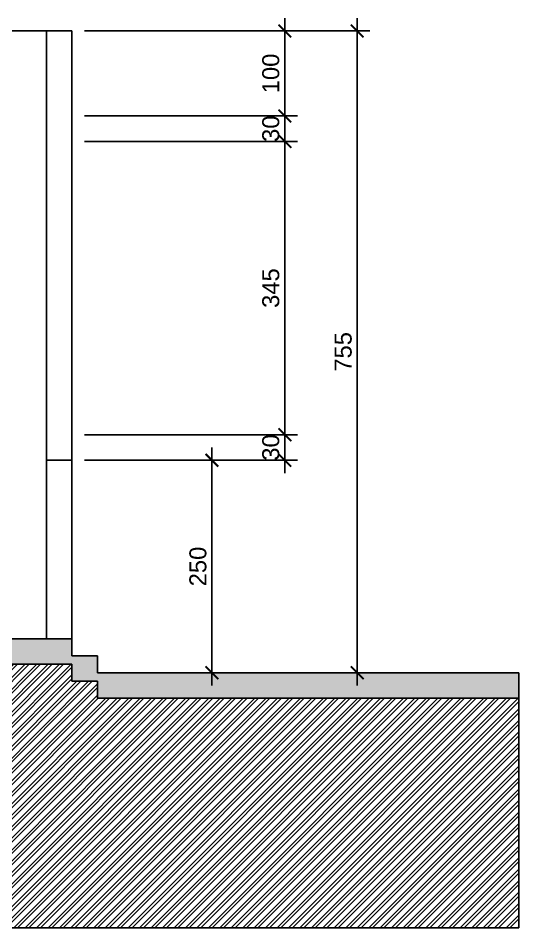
# Model space of a CAD drawing. Header units: millimetres. Extents: x 3675 to 7804, y -1257 to 3701.
# Drawn here: x 7215 to 7804, y -1074 to -4 of the extents above; entities that cross this region are included whole.
import ezdxf

# ---------------------------------------------------------------- set-up
doc = ezdxf.new("R2010")
doc.units = ezdxf.units.MM
for name, color, linetype in [('VS - Corte', 2, 'Continuous'), ('VS - Cotas', 170, 'Continuous'), ('VS - Parede', 6, 'Continuous'), ('VS - Vista', 1, 'Continuous')]:
    doc.layers.add(name, color=color, linetype=linetype)
doc.styles.add('STYLE1', font='arial.ttf')
doc.dimstyles.new('esc1-100', dxfattribs={"dimscale": 10, "dimtxt": 2, "dimasz": 1.5, "dimexe": 1.5, "dimexo": 1.5, "dimtad": 1, "dimdec": 1, "dimzin": 9, "dimtxsty": 'STYLE1', "dimblk": 'ARCHTICK', "dimcen": 2, "dimdle": 1.5, "dimclrd": 256, "dimclre": 256, "dimclrt": 2, "dimadec": 0, "dimazin": 2, "dimtfac": 1, "dimtdec": 1, "dimtix": 1, "dimtmove": 2, "dimatfit": 0, "dimldrblk": 'BOXFILLED', "dimlwd": -1, "dimlwe": -1, "dimarcsym": 0})

# ---------------------------------------------------------------- blocks, each defined once
blk = doc.blocks.new('_ArchTick')
at = {"color": 0, "linetype": 'ByBlock', "const_width": 0.15}
blk.add_lwpolyline([(-0.5, -0.5), (0.5, 0.5)], dxfattribs=at)
blk = doc.blocks.new('*D45')
at = {"layer": 'Defpoints', "color": 0, "transparency": 16777216}
for p in [(7278.1, -19.4), (7278.1, -119.4), (7528.7, -119.4)]:
    blk.add_point(p, dxfattribs=at)
at = {"layer": 'VS - Cotas', "transparency": 16777216}
for p, q in [((7528.7, -4.4), (7528.7, -134.4)), ((7293.1, -19.4), (7543.7, -19.4)), ((7293.1, -119.4), (7543.7, -119.4))]:
    blk.add_line(p, q, dxfattribs=at)
at = {"layer": 'VS - Cotas', "transparency": 16777216, "xscale": 15, "yscale": 15, "zscale": 15}
for p, rotation in [((7528.7, -19.4), 90), ((7528.7, -119.4), 270)]:
    blk.add_blockref('_ArchTick', p, dxfattribs=dict(at, rotation=rotation))
at = {"layer": 'VS - Cotas', "color": 2, "transparency": 16777216, "insert": (7512.2, -69.4), "char_height": 20, "attachment_point": 5, "rotation": 90, "style": 'STYLE1'}
blk.add_mtext('100', dxfattribs=at)
blk = doc.blocks.new('_BoxFilled')
at = {"color": 0, "linetype": 'ByBlock', "lineweight": -2}
blk.add_line((-0.5, 0), (-1, 0), dxfattribs=at)
at = {"color": 0, "linetype": 'ByBlock'}
blk.add_solid([(-0.5, 0.5), (0.5, 0.5), (-0.5, -0.5), (0.5, -0.5)], dxfattribs=at)
blk = doc.blocks.new('*D46')
at = {"layer": 'Defpoints', "color": 0, "transparency": 16777216}
for p in [(7278.1, -119.4), (7278.1, -149.4), (7528.7, -149.4)]:
    blk.add_point(p, dxfattribs=at)
at = {"layer": 'VS - Cotas', "transparency": 16777216}
for p, q in [((7528.7, -119.4), (7528.7, -104.4)), ((7293.1, -119.4), (7543.7, -119.4)), ((7528.7, -119.4), (7528.7, -149.4)), ((7293.1, -149.4), (7543.7, -149.4)), ((7528.7, -149.4), (7528.7, -164.4))]:
    blk.add_line(p, q, dxfattribs=at)
at = {"layer": 'VS - Cotas', "transparency": 16777216, "xscale": 15, "yscale": 15, "zscale": 15}
for p, rotation in [((7528.7, -119.4), 270), ((7528.7, -149.4), 90)]:
    blk.add_blockref('_ArchTick', p, dxfattribs=dict(at, rotation=rotation))
at = {"layer": 'VS - Cotas', "color": 2, "transparency": 16777216, "insert": (7512.2, -134.4), "char_height": 20, "attachment_point": 5, "rotation": 90, "style": 'STYLE1'}
blk.add_mtext('30', dxfattribs=at)
blk = doc.blocks.new('*D47')
at = {"layer": 'Defpoints', "color": 0, "transparency": 16777216}
for p in [(7278.1, -149.4), (7278.1, -494.4), (7528.7, -494.4)]:
    blk.add_point(p, dxfattribs=at)
at = {"layer": 'VS - Cotas', "transparency": 16777216}
for p, q in [((7528.7, -134.4), (7528.7, -509.4)), ((7293.1, -149.4), (7543.7, -149.4)), ((7293.1, -494.4), (7543.7, -494.4))]:
    blk.add_line(p, q, dxfattribs=at)
at = {"layer": 'VS - Cotas', "transparency": 16777216, "xscale": 15, "yscale": 15, "zscale": 15}
for p, rotation in [((7528.7, -149.4), 90), ((7528.7, -494.4), 270)]:
    blk.add_blockref('_ArchTick', p, dxfattribs=dict(at, rotation=rotation))
at = {"layer": 'VS - Cotas', "color": 2, "transparency": 16777216, "insert": (7512.2, -321.9), "char_height": 20, "attachment_point": 5, "rotation": 90, "style": 'STYLE1'}
blk.add_mtext('345', dxfattribs=at)
blk = doc.blocks.new('*D48')
at = {"layer": 'Defpoints', "color": 0, "transparency": 16777216}
for p in [(7278.1, -494.4), (7278.1, -524.4), (7528.7, -524.4)]:
    blk.add_point(p, dxfattribs=at)
at = {"layer": 'VS - Cotas', "transparency": 16777216}
for p, q in [((7528.7, -494.4), (7528.7, -479.4)), ((7293.1, -494.4), (7543.7, -494.4)), ((7528.7, -494.4), (7528.7, -524.4)), ((7293.1, -524.4), (7543.7, -524.4)), ((7528.7, -524.4), (7528.7, -539.4))]:
    blk.add_line(p, q, dxfattribs=at)
at = {"layer": 'VS - Cotas', "transparency": 16777216, "xscale": 15, "yscale": 15, "zscale": 15}
for p, rotation in [((7528.7, -494.4), 270), ((7528.7, -524.4), 90)]:
    blk.add_blockref('_ArchTick', p, dxfattribs=dict(at, rotation=rotation))
at = {"layer": 'VS - Cotas', "color": 2, "transparency": 16777216, "insert": (7512.2, -509.4), "char_height": 20, "attachment_point": 5, "rotation": 90, "style": 'STYLE1'}
blk.add_mtext('30', dxfattribs=at)
blk = doc.blocks.new('*D49')
at = {"layer": 'Defpoints', "color": 0, "transparency": 16777216}
for p in [(7278.1, -524.4), (7442.6, -774.4), (7442.9, -774.4)]:
    blk.add_point(p, dxfattribs=at)
at = {"layer": 'VS - Cotas', "transparency": 16777216}
for p, q in [((7442.9, -509.4), (7442.9, -789.4)), ((7293.1, -524.4), (7457.9, -524.4)), ((7457.6, -774.4), (7457.9, -774.4))]:
    blk.add_line(p, q, dxfattribs=at)
at = {"layer": 'VS - Cotas', "transparency": 16777216, "xscale": 15, "yscale": 15, "zscale": 15}
for p, rotation in [((7442.9, -524.4), 90), ((7442.9, -774.4), 270)]:
    blk.add_blockref('_ArchTick', p, dxfattribs=dict(at, rotation=rotation))
at = {"layer": 'VS - Cotas', "color": 2, "transparency": 16777216, "insert": (7426.5, -649.4), "char_height": 20, "attachment_point": 5, "rotation": 90, "style": 'STYLE1'}
blk.add_mtext('250', dxfattribs=at)
blk = doc.blocks.new('*D50')
at = {"layer": 'Defpoints', "color": 0, "transparency": 16777216}
for p in [(7278.1, -19.4), (7476, -774.4), (7613.8, -774.4)]:
    blk.add_point(p, dxfattribs=at)
at = {"layer": 'VS - Cotas', "transparency": 16777216}
for p, q in [((7613.8, -4.4), (7613.8, -789.4)), ((7293.1, -19.4), (7628.8, -19.4)), ((7491, -774.4), (7628.8, -774.4))]:
    blk.add_line(p, q, dxfattribs=at)
at = {"layer": 'VS - Cotas', "transparency": 16777216, "xscale": 15, "yscale": 15, "zscale": 15}
for p, rotation in [((7613.8, -19.4), 90), ((7613.8, -774.4), 270)]:
    blk.add_blockref('_ArchTick', p, dxfattribs=dict(at, rotation=rotation))
at = {"layer": 'VS - Cotas', "color": 2, "transparency": 16777216, "insert": (7597.4, -396.9), "char_height": 20, "attachment_point": 5, "rotation": 90, "style": 'STYLE1'}
blk.add_mtext('755', dxfattribs=at)

msp = doc.modelspace()

# ---------------------------------------------------------------- hatches: boundary and pattern name
at = {"layer": 'VS - Parede', "true_color": 0x636466}
h = msp.add_hatch(color=251, dxfattribs=at)
h.dxf.hatch_style = 1
h.paths.add_polyline_path([(4008.14, -19.4), (3978.14, -19.4), (3978.14, -774.4), (3978.16, -945.57), (4368.14, -945.57), (4368.14, -914.4), (4368.14, -764.4), (7244.04, -764.4), (7248.14, -764.4), (7278.14, -764.4), (7278.14, -784.4), (7308.14, -784.4), (7308.14, -804.4), (7803.89, -804.4), (7803.89, -774.4), (7308.14, -774.4), (7308.14, -754.4), (7278.14, -754.4), (7278.14, -734.4), (4338.14, -734.4), (4338.14, -914.4), (4008.14, -914.4), (4008.14, -734.4)])
h.paths.add_polyline_path([(6063.14, -149.4), (6063.14, -524.4), (6408.14, -524.4), (6408.14, -431.4), (6378.14, -431.4), (6378.14, -494.4), (6108.14, -494.4), (6108.14, -19.4), (6063.14, -19.4), (6063.14, -119.4), (5193.14, -119.4), (5193.14, -19.4), (5148.14, -19.4), (5148.14, -494.4), (4908.14, -494.4), (4908.14, -431.4), (4878.14, -431.4), (4878.14, -524.4), (5193.14, -524.4), (5193.14, -149.4)], flags=17)
h = msp.add_hatch(dxfattribs=at)
h.set_pattern_fill('ANSI32', color=251)
h.set_pattern_definition([(45, (-4e-12, -1023.574), (-6.735192, 6.735192), []), (45, (4.49, -1023.574), (-6.735192, 6.735192), [])])
h.paths.add_polyline_path([(7803.89, -1074.4), (7803.89, -804.4), (7308.14, -804.4), (7308.14, -784.4), (7278.14, -784.4), (7278.14, -764.4), (7248.14, -764.4), (7244.04, -764.4), (4368.14, -764.4), (4368.14, -914.4), (4368.14, -945.57), (3978.16, -945.57), (3978.14, -774.4), (3674.7, -774.4), (3674.7, -1074.4)])

# ---------------------------------------------------------------- linework, layer by layer
at = {"layer": 'VS - Corte'}
for p, q in [((7248.14, -524.4), (7248.14, -734.4)), ((7278.14, -524.4), (7278.14, -734.4))]:
    msp.add_line(p, q, dxfattribs=at)
at = {"layer": 'VS - Parede'}
for p, q in [((7248.14, -19.4), (7248.14, -524.4)), ((7278.14, -19.4), (7278.14, -524.4)), ((7278.14, -524.4), (7248.14, -524.4)), ((4338.14, -734.4), (7278.14, -734.4)), ((7248.14, -734.4), (7038.14, -734.4)), ((7278.14, -734.4), (7278.14, -754.4)), ((7278.14, -754.4), (7308.14, -754.4)), ((7308.14, -754.4), (7308.14, -774.4)), ((4368.14, -764.4), (7244.04, -764.4)), ((7244.04, -764.4), (7248.14, -764.4)), ((7248.14, -764.4), (7278.14, -764.4)), ((7278.14, -764.4), (7278.14, -784.4)), ((7308.14, -774.4), (7803.89, -774.4)), ((7803.89, -1074.4), (7803.89, -774.4)), ((7278.14, -784.4), (7308.14, -784.4)), ((7308.14, -784.4), (7308.14, -804.4)), ((7308.14, -804.4), (7803.89, -804.4)), ((3674.7, -1074.4), (7803.89, -1074.4))]:
    msp.add_line(p, q, dxfattribs=at)
at = {"layer": 'VS - Vista'}
msp.add_line((7278.14, -19.4), (3978.14, -19.4), dxfattribs=at)

# ---------------------------------------------------------------- dimensions: what is measured, and where the dimension line sits
at = {"layer": 'VS - Cotas'}
for base, p1, p2, picture, middle in [((7528.7, -119.4), (7278.14, -19.4), (7278.14, -119.4), '*D45', (7512.24, -69.4)), ((7613.82, -774.4), (7278.14, -19.4), (7475.98, -774.4), '*D50', (7597.4, -396.9)), ((7528.7, -149.4), (7278.14, -119.4), (7278.14, -149.4), '*D46', (7512.24, -134.4)), ((7528.7, -494.4), (7278.14, -149.4), (7278.14, -494.4), '*D47', (7512.24, -321.9)), ((7528.7, -524.4), (7278.14, -494.4), (7278.14, -524.4), '*D48', (7512.24, -509.4)), ((7442.93, -774.4), (7278.14, -524.4), (7442.61, -774.4), '*D49', (7426.47, -649.4))]:
    dim = msp.add_linear_dim(base=base, p1=p1, p2=p2, angle=90, dimstyle='esc1-100', dxfattribs=at)
    dim.commit()
    dim.dimension.update_dxf_attribs({"geometry": picture, "text_midpoint": middle})

doc.saveas('drawing.dxf')
